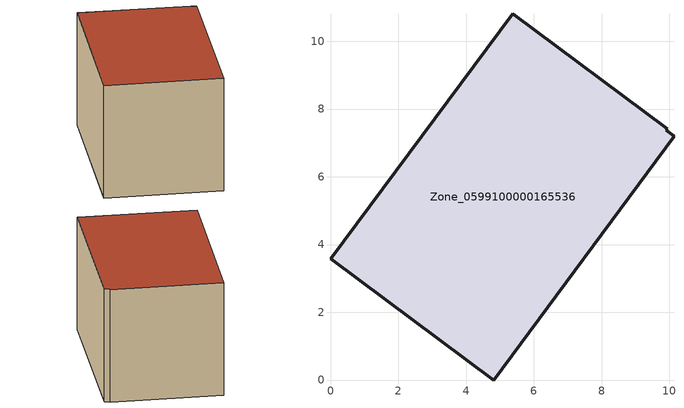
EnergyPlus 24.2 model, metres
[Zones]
Zone_0599100000165536
 floor ground (C_G): 0,3.58 5.38,10.81 9.94,7.41 9.91,7.37 10.14,7.2 4.83,0 z1.15
 wall outside (C_F): 5.38,10.81 0,3.58 4.83,0 10.14,7.2 9.91,7.37 9.94,7.41 5.38,10.81 z1.15:7.23
 roof outside (C_R): 4.83,0 10.14,7.2 9.91,7.37 9.94,7.41 5.38,10.81 0,3.58 z7.23
[BUILDING]
Pand.0599100000165536: North Axis=0; Terrain=City; Loads Convergence Tolerance Value=0.04; Temperature Convergence Tolerance Value=0.4; Solar Distribution=FullExterior; Maximum Number of Warmup Days=25; Minimum Number of Warmup Days=1
[Site:Location]
Rotterdam.The.Hague.AP_ZH_NLD Design_Conditions: Latitude=51.96; Longitude=4.45; Time Zone=1; Elevation=-4.5
[SITE:GROUNDTEMPERATURE:BUILDINGSURFACE]
18, 18, 18, 18, 18, 18, 18, 18, 18, 18, 18, 18
[MATERIAL] Thermal Absorptance=0.9; Solar Absorptance=0.7; Visible Absorptance=0.7
Name | Roughness | Thickness | Conductivity | Density | Specific Heat
G.TI.1946-1964 | MediumSmooth | 0.15 | 1 | 540 | 1210
F.TI.1946-1964 | Rough | 0.3 | 0.857143 | 1920 | 840
R.TI.1946-1964 | MediumRough | 0.2 | 0.277778 | 1500 | 1000
[CONSTRUCTION]
C_G: G.TI.1946-1964
C_F: F.TI.1946-1964
C_R: R.TI.1946-1964
[ZONE]
Zone_0599100000165536: Type=1; Multiplier=1; Ceiling Height=Autocalculate; Volume=Autocalculate; Floor Area=autocalculate; Part of Total Floor Area=Yes
[ZONEINFILTRATION:DESIGNFLOWRATE]
Infil_Zone_0599100000165536: Zone or ZoneList or Space or SpaceList=Zone_0599100000165536; Schedule=AlwaysOn; Design Flow Rate Calculation Method=Flow/Area; Flow Rate per Floor Area=0.003; Constant Term Coefficient=1; Temperature Term Coefficient=0; Velocity Term Coefficient=0; Velocity Squared Term Coefficient=0
[HVACTEMPLATE:ZONE:IDEALLOADSAIRSYSTEM]
Zone_0599100000165536: Maximum Heating Supply Air Temperature=50; Minimum Cooling Supply Air Temperature=13; Maximum Heating Supply Air Humidity Ratio=0.0156; Minimum Cooling Supply Air Humidity Ratio=0.0077; Heating Limit=NoLimit; Cooling Limit=NoLimit; Dehumidification Control Type=ConstantSensibleHeatRatio; Cooling Sensible Heat Ratio=0.7; Dehumidification Setpoint=60; Humidification Control Type=None; Humidification Setpoint=30; Outdoor Air Method=None; Outdoor Air Flow Rate per Person=0.00944; Outdoor Air Flow Rate per Zone Floor Area=0; Outdoor Air Flow Rate per Zone=0; Demand Controlled Ventilation Type=None; Outdoor Air Economizer Type=NoEconomizer; Heat Recovery Type=None; Sensible Heat Recovery Effectiveness=0.7; Latent Heat Recovery Effectiveness=0.65
[ZONECONTROL:THERMOSTAT]
ThermostatControl_Zone_0599100000165536: Zone or ZoneList=Zone_0599100000165536; Control Type Schedule=DualSetpointControlType; Control 1=Thermostat_Zone_0599100000165536; Temperature Difference Between Cutout And Setpoint=0
[THERMOSTATSETPOINT:DUALSETPOINT]
Thermostat_Zone_0599100000165536: Heating Setpoint Temperature Schedule=HeatingSetpoint_Zone_0599100000165536; Cooling Setpoint Temperature Schedule=CoolingSetpoint_Zone_0599100000165536
[SCHEDULE:COMPACT]
HeatingSetpoint_Zone_0599100000165536: Through: 12/31, For: AllDays, Until: 24:00, 21
CoolingSetpoint_Zone_0599100000165536: Through: 12/31, For: AllDays, Until: 24:00, 24
DualSetpointControlType: Through: 12/31, For: AllDays, Until: 24:00, 4
AlwaysOn: Through: 12/31, For: AllDays, Until: 24:00, 1
